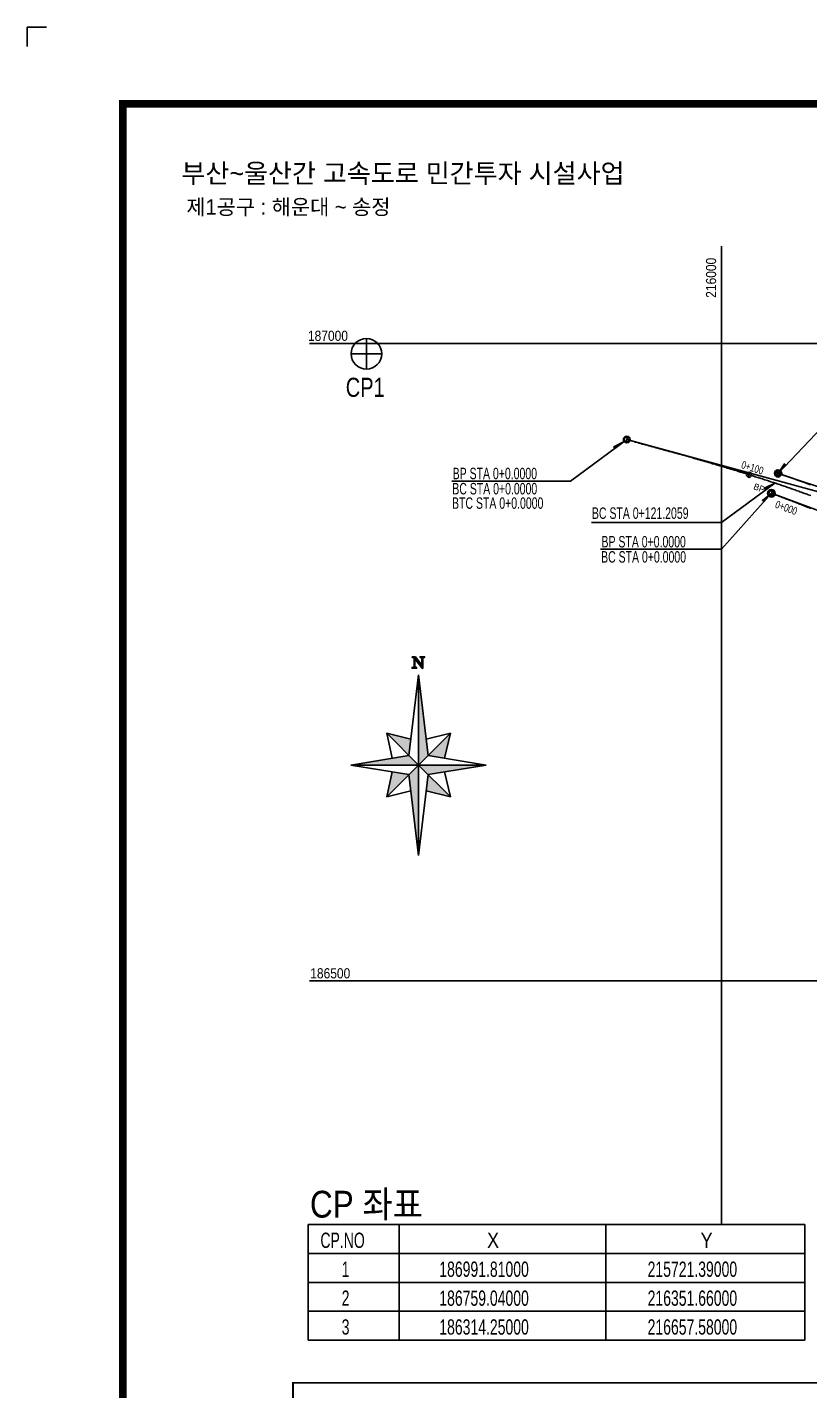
# Model space of a CAD drawing. Header units: inches. Extents: x 0 to 2523, y 0 to 1782.
# Drawn here: x 0 to 614, y 713 to 1782 of the extents above; entities that cross this region are included whole.
import ezdxf
from ezdxf.enums import TextEntityAlignment as Align

# ---------------------------------------------------------------- set-up
doc = ezdxf.new("R2010")
doc.units = ezdxf.units.IN
doc.header["$LTSCALE"] = 12
doc.header["$MEASUREMENT"] = 0
for name, color, linetype in [('CA-ALGN-CNTL', 2, 'Continuous'), ('CA-ALGN-IPLN', 1, 'Continuous'), ('CA-ALGN-STSM', 2, 'Continuous'), ('CA-ALGN-TEXT', 3, 'Continuous'), ('CA-LEAL', 1, 'Continuous'), ('CA-LEAT', 3, 'Continuous'), ('CA-TABL-LIN1', 4, 'Continuous'), ('CA-TABL-LIN2', 1, 'Continuous'), ('CA-TABL-TEX1', 6, 'Continuous'), ('CA-TABL-TEX2', 3, 'Continuous'), ('CV-GRID-LINE', 1, 'Continuous'), ('CV-GRID-TEXT', 4, 'Continuous'), ('CV-SURV-SYMB', 3, 'Continuous'), ('CV-SURV-TEXT', 3, 'Continuous'), ('CX-BORD', 3, 'Continuous'), ('CX-BORD-LIN1', 4, 'Continuous'), ('CX-BORD-LIN2', 3, 'Continuous'), ('CX-BORD-TEX2', 7, 'Continuous'), ('CX-BORD-TEX3', 6, 'Continuous'), ('CX-MISC', 2, 'Continuous'), ('CZ-LIN1', 7, 'Continuous'), ('CZ-SYMB', 2, 'Continuous'), ('CZ-TEX1', 6, 'Continuous')]:
    doc.layers.add(name, color=color, linetype=linetype)
doc.styles.add('GHG1', font='Dotum.ttf')
doc.styles.add('GHS', font='Dotum.ttf')
doc.styles.get("Standard").update_dxf_attribs({"font": 'Dotum.ttf'})
doc.styles.add('TB_TEXT', font='Dotum.ttf')
doc.styles.add('TB_WBTXT', font='Dotum.ttf')
doc.styles.add('TB_WMTXT', font='Dotum.ttf')

# ---------------------------------------------------------------- blocks, each defined once
blk = doc.blocks.new('CXBLKA1-KHCA-부산~울산109_K2H')
at = {"layer": 'CX-BORD-LIN1', "const_width": 2}
blk.add_lwpolyline([(821, 20), (25, 20), (25, 574), (821, 574)], close=True, dxfattribs=at)
at = {"layer": 'CX-MISC'}
blk.add_lwpolyline([(5, 594), (0, 594), (0, 589)], dxfattribs=at)
at = {"layer": 'CX-BORD-LIN1', "style": 'TB_TEXT'}
for tag, height, p in [('TR_RNUM4', 3, (310.11, 46.64)), ('TR_RDAT4', 3.5, (342.5, 47)), ('TR_DGN4', 3.5, (484.12, 47)), ('TR_CHK4', 3.5, (524.12, 47)), ('TR_APP4', 3.5, (564.12, 47)), ('TR_RDAT3', 3.5, (342.5, 41)), ('TR_DGN3', 3.5, (484.12, 41)), ('TR_CHK3', 3.5, (524.12, 41)), ('TR_APP3', 3.5, (564.12, 41)), ('TR_RNUM3', 3, (310.11, 40.64)), ('TR_RNUM2', 3, (310.11, 34.64)), ('TR_RDAT2', 3.5, (342.5, 35)), ('TR_DGN2', 3.5, (484.12, 35)), ('TR_CHK2', 3.5, (524.12, 35)), ('TR_APP2', 3.5, (564.12, 35)), ('TR_RNUM1', 3, (310.11, 28.64)), ('TR_RDAT1', 3.5, (342.5, 29)), ('TR_DGN1', 3.5, (484.12, 29)), ('TR_CHK1', 3.5, (524.12, 29)), ('TR_APP1', 3.5, (564.12, 29))]:
    blk.add_attdef(tag, text='', height=height, dxfattribs=at).set_placement(p, align=Align.MIDDLE_CENTER)
for tag, p in [('TR_RCON4', (367.3, 47)), ('TR_RCON3', (367.3, 41)), ('TR_RCON2', (367.3, 35)), ('TR_RCON1', (367.3, 29))]:
    blk.add_attdef(tag, text='', height=3.5, dxfattribs=at).set_placement(p, align=Align.MIDDLE_LEFT)
at = {"layer": 'CX-BORD-LIN2', "style": 'TB_TEXT'}
blk.add_attdef('TD_VERSION', text='', height=3, rotation=90, dxfattribs=at).set_placement((825.5, 68.01), align=Align.MIDDLE_CENTER)
at = {"layer": 'CX-BORD-TEX2', "style": 'TB_WMTXT'}
for tag, height, p in [('TB_CNAME', 5, (40.34, 551.83)), ('TB_CSCOP', 4, (41.63, 543.83))]:
    blk.add_attdef(tag, text='', height=height, dxfattribs=at).set_placement(p, align=Align.BOTTOM_LEFT)
at = {"layer": 'CX-BORD-TEX2', "style": 'TB_WBTXT'}
for tag, height, p in [('TB_MTITIL', 10, (423, 553.33)), ('TB_STITL', 7, (423, 538.33))]:
    blk.add_attdef(tag, text='', height=height, dxfattribs=at).set_placement(p, align=Align.MIDDLE_CENTER)
at = {"layer": 'CX-BORD-TEX3', "style": 'TB_TEXT'}
for tag, height, p in [('TD_DCOMP', 4.5, (242.5, 45)), ('TD_CSECT', 4.5, (636, 45)), ('TD_DNAME_TOP', 4.5, (780, 45)), ('TD_DNAME_MAIN', 4.5, (780, 39.01)), ('TD_CCOMP', 4.5, (242.5, 35)), ('TD_HSCAL', 4.5, (651.7, 35.24)), ('TD_VSCAL', 4.5, (680.78, 35.24)), ('TD_DNAME_BOT', 3, (780, 33.65)), ('TD_CNAME', 4.5, (90, 25.75)), ('TD_FIELD', 4.5, (207.5, 25.53)), ('TD_CSTEP', 4.5, (278.24, 25.53)), ('TD_DWGCODE', 4.5, (666, 25.39)), ('TD_DWGNO', 4.5, (780, 25.39))]:
    blk.add_attdef(tag, text='', height=height, dxfattribs=at).set_placement(p, align=Align.MIDDLE_CENTER)
at = {"layer": 'CX-BORD-TEX3', "style": 'TB_TEXT', "width": 0.9}
blk.add_attdef('TD_CDIST', text='', height=4, dxfattribs=at).set_placement((681, 45), align=Align.MIDDLE_CENTER)

msp = doc.modelspace()

# ---------------------------------------------------------------- hatches: boundary and pattern name
at = {"layer": 'CA-LEAL'}
for points in [[(468.4, 1457), (460.3, 1452.9), (461.2, 1451.7)], [(595.5, 1438.6), (594.4, 1439.6), (589.3, 1432.1)], [(586.8, 1424.5), (578.7, 1420.4), (579.6, 1419.2)], [(584.1, 1416.5), (577, 1410.8), (578.1, 1409.8)]]:
    msp.add_hatch(color=1, dxfattribs=at).paths.add_polyline_path(points)

# ---------------------------------------------------------------- linework, layer by layer
at = {"layer": 'CA-ALGN-CNTL'}
for points in [[(470.5, 1458.6), (470.5, 1458.6), (471.4, 1458.3), (472.4, 1458), (473.4, 1457.8), (474.3, 1457.5), (475.3, 1457.3), (476.3, 1457), (477.2, 1456.7), (478.2, 1456.5), (479.2, 1456.2), (480.1, 1455.9), (481.1, 1455.7), (482.1, 1455.4), (483, 1455.1), (484, 1454.9), (485, 1454.6), (485.9, 1454.4), (486.9, 1454.1), (487.8, 1453.8), (488.8, 1453.6), (489.8, 1453.3), (490.7, 1453), (491.7, 1452.8), (492.7, 1452.5), (493.6, 1452.2), (494.6, 1452), (495.6, 1451.7), (496.5, 1451.4), (497.5, 1451.2), (498.5, 1450.9), (499.4, 1450.6), (500.4, 1450.4), (501.3, 1450.1), (502.3, 1449.8), (503.3, 1449.6), (504.2, 1449.3), (505.2, 1449), (506.2, 1448.8), (507.1, 1448.5), (508.1, 1448.2), (509.1, 1448), (510, 1447.7), (511, 1447.4), (511.9, 1447.2), (512.9, 1446.9), (513.9, 1446.6), (514.8, 1446.4), (515.8, 1446.1), (516.8, 1445.8), (517.7, 1445.5), (518.7, 1445.3), (519.6, 1445), (520.6, 1444.7), (521.6, 1444.5), (522.5, 1444.2), (523.5, 1443.9), (524.5, 1443.6), (525.4, 1443.4), (526.4, 1443.1), (527.3, 1442.8), (528.3, 1442.5), (529.3, 1442.3), (530.2, 1442), (531.2, 1441.7), (532.1, 1441.4), (533.1, 1441.1), (534.1, 1440.9), (535, 1440.6), (536, 1440.3), (536.9, 1440), (537.9, 1439.7), (538.9, 1439.5), (539.8, 1439.2), (540.8, 1438.9), (541.7, 1438.6), (542.7, 1438.3), (543.7, 1438), (544.6, 1437.8), (545.6, 1437.5), (546.5, 1437.2), (547.5, 1436.9), (548.4, 1436.6), (549.4, 1436.3), (550.4, 1436), (551.3, 1435.8), (552.3, 1435.5), (553.2, 1435.2), (554.2, 1434.9), (555.1, 1434.6), (556.1, 1434.3), (557.1, 1434), (558, 1433.7), (559, 1433.4), (559.9, 1433.1), (560.9, 1432.8), (561.8, 1432.5), (562.8, 1432.2), (563.7, 1431.9), (564.7, 1431.6), (565.7, 1431.3), (566.6, 1431), (567.6, 1430.7), (568.5, 1430.4), (569.5, 1430.1), (570.4, 1429.8), (571.4, 1429.5), (572.3, 1429.2), (573.3, 1428.9), (574.2, 1428.6), (575.2, 1428.3), (576.1, 1428), (577.1, 1427.7), (578, 1427.4), (579, 1427.1), (579.9, 1426.8), (580.9, 1426.5), (581.8, 1426.2), (582.8, 1425.8), (583.7, 1425.5), (584.7, 1425.2), (585.6, 1424.9), (586.6, 1424.6), (586.8, 1424.5), (587.5, 1424.3), (588.5, 1423.9), (589.4, 1423.6), (590.4, 1423.3), (591.3, 1423), (592.3, 1422.7), (593.2, 1422.3), (594.2, 1422), (595.1, 1421.7), (596.1, 1421.4), (597, 1421), (598, 1420.7), (598.9, 1420.4), (599.8, 1420.1), (600.8, 1419.7), (601.7, 1419.4), (602.7, 1419.1), (603.6, 1418.7), (604.6, 1418.4), (605.5, 1418.1), (606.4, 1417.7), (607.4, 1417.4), (608.3, 1417.1), (609.3, 1416.7), (610.2, 1416.4), (611.1, 1416), (612.1, 1415.7), (613, 1415.4), (614, 1415), (614.9, 1414.7)], [(614.8, 1423.2), (610.1, 1424.9), (605.4, 1426.6), (600.6, 1428.3), (595.9, 1429.9), (591.2, 1431.5), (589.3, 1432.1), (589.3, 1432.1), (589.3, 1432.1)], [(584.1, 1416.5), (584.1, 1416.5), (585, 1416.1), (586, 1415.8), (586.9, 1415.4), (587.8, 1415.1), (588.8, 1414.7), (589.7, 1414.4), (590.7, 1414), (591.6, 1413.7), (592.5, 1413.3), (593.5, 1413), (594.4, 1412.6), (595.3, 1412.2), (596.3, 1411.9), (597.2, 1411.5), (598.1, 1411.2), (599.1, 1410.8), (600, 1410.5), (600.9, 1410.1), (601.9, 1409.7), (602.8, 1409.4), (603.7, 1409), (604.7, 1408.7), (605.6, 1408.3), (606.5, 1407.9), (607.5, 1407.6), (608.4, 1407.2), (609.3, 1406.8), (610.2, 1406.5), (611.2, 1406.1), (612.1, 1405.7), (613, 1405.3), (614, 1405), (614.9, 1404.6)]]:
    msp.add_lwpolyline(points, dxfattribs=at)
at = {"layer": 'CA-ALGN-IPLN', "color": 1}
msp.add_line((470.5, 1458.6), (705, 1394.7), dxfattribs=at)
at = {"layer": 'CA-ALGN-IPLN', "linetype": 'Continuous'}
msp.add_line((647.6, 1412.6), (589.3, 1432.1), dxfattribs=at)
at = {"layer": 'CA-ALGN-IPLN'}
msp.add_line((584.1, 1416.5), (678.5, 1381.7), dxfattribs=at)
at = {"layer": 'CA-ALGN-STSM'}
for p, q in [((471, 1460.5), (470, 1456.6)), ((567.2, 1433), (566, 1429.1)), ((584.8, 1418.3), (583.4, 1414.6)), ((584.8, 1418.3), (583.4, 1414.6))]:
    msp.add_line(p, q, dxfattribs=at)
for centre, radius in [((470.5, 1458.6), 2.6), ((470.5, 1458.6), 2.6), ((470.5, 1458.6), 2), ((470.5, 1458.6), 2), ((470.5, 1458.6), 2), ((566.6, 1431), 2), ((584.1, 1416.5), 3), ((584.1, 1416.5), 2), ((584.1, 1416.5), 2)]:
    msp.add_circle(centre, radius, dxfattribs=at)
at = {"layer": 'CA-ALGN-STSM', "color": 1, "linetype": 'Continuous'}
for radius in [2.86, 2, 2, 1]:
    msp.add_circle((589.3, 1432.1), radius, dxfattribs=at)
at = {"layer": 'CA-LEAL', "color": 1}
for p, q in [((641.6, 1487.2), (589.3, 1432.1)), ((468.4, 1457), (426.5, 1426.1)), ((586.8, 1424.5), (544.9, 1393.6))]:
    msp.add_line(p, q, dxfattribs=at)
for points in [[(461.2, 1451.7), (468.4, 1457), (460.3, 1452.9)], [(595.5, 1438.6), (589.3, 1432.1), (594.4, 1439.6)], [(579.6, 1419.2), (586.8, 1424.5), (578.7, 1420.4)], [(578.1, 1409.8), (584.1, 1416.5), (577, 1410.8)]]:
    msp.add_lwpolyline(points, close=True, dxfattribs=at)
for points in [[(333.2, 1426.1), (426.5, 1426.1)], [(450, 1372.6), (544.8, 1372.6), (584.1, 1416.5)], [(442.9, 1393.6), (544.9, 1393.6)]]:
    msp.add_lwpolyline(points, dxfattribs=at)
at = {"layer": 'CA-TABL-LIN1', "linetype": 'Continuous'}
for p, q in [((220.6, 843), (610.3, 843)), ((220.6, 752.2), (220.6, 843)), ((610.3, 843), (610.3, 752.2)), ((220.6, 820.3), (610.3, 820.3)), ((220.6, 752.2), (610.3, 752.2))]:
    msp.add_line(p, q, dxfattribs=at)
at = {"layer": 'CA-TABL-LIN2', "linetype": 'Continuous'}
msp.add_line((291.9, 843), (291.9, 752.2), dxfattribs=at)
at = {"layer": 'CA-TABL-LIN2'}
for p, q in [((454.2, 843), (454.2, 752.2)), ((220.6, 797.6), (610.3, 797.6)), ((220.6, 774.9), (610.3, 774.9))]:
    msp.add_line(p, q, dxfattribs=at)
at = {"layer": 'CV-GRID-LINE', "linetype": 'Continuous'}
for p, q in [((544.8, 1534), (544.8, 1610.3)), ((544.8, 1534), (544.8, 1610.3)), ((221.6, 1534), (544.8, 1534)), ((221.6, 1534), (544.8, 1534)), ((544.8, 1034), (544.8, 1534)), ((544.8, 1034), (544.8, 1534)), ((544.8, 1534), (1044.8, 1534)), ((544.8, 1534), (1044.8, 1534)), ((221.6, 1034), (544.8, 1034)), ((221.6, 1034), (544.8, 1034)), ((544.8, 929.2), (544.8, 1034)), ((544.8, 1034), (1044.8, 1034)), ((544.8, 1034), (1044.8, 1034)), ((544.8, 843), (544.8, 1034))]:
    msp.add_line(p, q, dxfattribs=at)
at = {"layer": 'CV-SURV-SYMB', "linetype": 'Continuous'}
for p, q in [((266.2, 1513.9), (266.2, 1537.9)), ((266.2, 1513.9), (266.2, 1537.9)), ((266.2, 1513.9), (266.2, 1537.9)), ((254.2, 1525.9), (278.2, 1525.9)), ((254.2, 1525.9), (278.2, 1525.9)), ((254.2, 1525.9), (278.2, 1525.9))]:
    msp.add_line(p, q, dxfattribs=at)
msp.add_circle((266.2, 1525.9), 12, dxfattribs=at)
msp.add_circle((266.2, 1525.9), 12, dxfattribs=at)
msp.add_circle((266.2, 1525.9), 12, dxfattribs=at)
at = {"layer": 'CZ-LIN1', "const_width": 1.5}
msp.add_lwpolyline([(208.5, 718.8), (679.6, 718.8), (679.6, 189.4), (208.5, 189.4)], close=True, dxfattribs=at)
at = {"layer": 'CZ-SYMB'}
msp.add_lwpolyline([(302, 1288.3), (302, 1287.8), (302.9, 1287.8), (303.6, 1287.4), (303.6, 1281), (303.2, 1280.3), (302.8, 1280), (302, 1279.9), (302, 1279.3), (305.6, 1279.3), (305.6, 1279.9), (305, 1280), (304.6, 1280.1), (304.4, 1280.3), (304.2, 1280.8), (304.2, 1286.7), (304.3, 1286.7), (307, 1283.1), (309.7, 1279.5), (309.9, 1279.2), (310.4, 1279.1), (310.4, 1286.8), (310.6, 1287.4), (310.8, 1287.6), (311.1, 1287.7), (311.8, 1287.8), (311.8, 1288.3), (308.3, 1288.3), (308.3, 1287.8), (308.6, 1287.8), (309.3, 1287.6), (309.5, 1287.4), (309.7, 1287), (309.7, 1284.3), (309.8, 1281.7), (309.7, 1281.7), (307.2, 1285), (304.7, 1288.3), (302, 1288.3)], dxfattribs=at)
at = {"layer": 'CZ-SYMB', "linetype": 'Continuous'}
for points in [[(307.1, 1274.1), (299.6, 1210.8)], [(307.1, 1274.1), (307.1, 1132.5)], [(307.1, 1274.1), (314.6, 1210.8)], [(307.1, 1203.3), (282.1, 1228.3)], [(301.1, 1223.7), (282.1, 1228.3)], [(282.1, 1228.3), (286.5, 1208.7)], [(307.1, 1203.3), (332.1, 1228.3)], [(332.1, 1228.3), (313.1, 1223.7)], [(332.1, 1228.3), (327.6, 1208.7)], [(254, 1203.3), (299.6, 1210.8)], [(360.2, 1203.3), (314.6, 1210.8)], [(254, 1203.3), (299.6, 1195.8)], [(307.1, 1203.3), (254, 1203.3)], [(307.1, 1203.3), (282.1, 1178.3)], [(282.1, 1178.3), (286.5, 1198)], [(307.1, 1203.3), (360.2, 1203.3)], [(307.1, 1203.3), (332.1, 1178.3)], [(314.6, 1195.8), (360.2, 1203.3)], [(332.1, 1178.3), (327.6, 1198)], [(307.1, 1132.5), (299.6, 1195.8)], [(307.1, 1132.5), (314.6, 1195.8)], [(282.1, 1178.3), (301.1, 1183)], [(332.1, 1178.3), (313.1, 1183)]]:
    msp.add_lwpolyline(points, dxfattribs=at)
at = {"layer": 'CZ-SYMB'}
for points in [[(302, 1288.3), (302, 1287.8), (304.7, 1288.3)], [(304.7, 1288.3), (302, 1287.8), (302.9, 1287.8)], [(303.6, 1287.4), (304.7, 1288.3), (302.9, 1287.8)], [(304.2, 1286.7), (304.7, 1288.3), (303.6, 1287.4)], [(303.6, 1281), (304.2, 1286.7), (303.6, 1287.4)], [(304.2, 1280.8), (304.2, 1286.7), (303.6, 1281)], [(304.3, 1286.7), (304.7, 1288.3), (304.2, 1286.7)], [(307, 1283.1), (304.7, 1288.3), (304.3, 1286.7)], [(307.2, 1285), (304.7, 1288.3), (309.7, 1281.7)], [(309.7, 1281.7), (304.7, 1288.3), (310.4, 1279.1)], [(310.4, 1279.1), (304.7, 1288.3), (309.7, 1279.5)], [(309.7, 1279.5), (304.7, 1288.3), (307, 1283.1)], [(308.3, 1287.8), (308.6, 1287.8), (308.3, 1288.3)], [(308.6, 1287.8), (309.3, 1287.6), (308.3, 1288.3)], [(308.3, 1288.3), (309.3, 1287.6), (311.8, 1288.3)], [(309.3, 1287.6), (309.5, 1287.4), (311.8, 1288.3)], [(309.5, 1287.4), (309.7, 1287), (311.8, 1288.3)], [(311.8, 1288.3), (309.7, 1287), (310.8, 1287.6)], [(310.8, 1287.6), (309.7, 1287), (310.6, 1287.4)], [(310.6, 1287.4), (309.7, 1287), (310.4, 1286.8)], [(309.7, 1284.3), (309.8, 1281.7), (309.7, 1287)], [(309.7, 1287), (309.8, 1281.7), (310.4, 1286.8)], [(310.4, 1286.8), (309.8, 1281.7), (310.4, 1279.1)], [(311.1, 1287.7), (311.8, 1288.3), (310.8, 1287.6)], [(311.8, 1287.8), (311.8, 1288.3), (311.1, 1287.7)], [(304.4, 1280.3), (304.2, 1280.8), (302, 1279.3)], [(302, 1279.3), (304.2, 1280.8), (302.8, 1280)], [(304.6, 1280.1), (304.4, 1280.3), (302, 1279.3)], [(305.6, 1279.3), (304.6, 1280.1), (302, 1279.3)], [(302, 1279.9), (302, 1279.3), (302.8, 1280)], [(302.8, 1280), (304.2, 1280.8), (303.2, 1280.3)], [(303.2, 1280.3), (304.2, 1280.8), (303.6, 1281)], [(305, 1280), (304.6, 1280.1), (305.6, 1279.3)], [(305.6, 1279.9), (305, 1280), (305.6, 1279.3)], [(309.8, 1281.7), (309.7, 1281.7), (310.4, 1279.1)], [(309.9, 1279.2), (310.4, 1279.1), (309.7, 1279.5)]]:
    msp.add_solid(points, dxfattribs=at)
at = {"layer": 'CZ-SYMB', "linetype": 'Continuous'}
for points in [[(307.1, 1274.1), (307.1, 1203.3), (314.6, 1210.8)], [(282.1, 1228.3), (301.1, 1223.7), (299.6, 1210.8)], [(314.6, 1210.8), (332.1, 1228.3), (327.6, 1208.7)], [(254, 1203.3), (307.1, 1203.3), (299.6, 1210.8)], [(282.1, 1178.3), (299.6, 1195.8), (286.5, 1198)], [(307.1, 1203.3), (299.6, 1195.8), (307.1, 1132.5)], [(307.1, 1203.3), (314.6, 1195.8), (360.2, 1203.3)], [(314.6, 1195.8), (313.1, 1183), (332.1, 1178.3)]]:
    msp.add_solid(points, dxfattribs=at)

# ---------------------------------------------------------------- block references
at = {"layer": 'CX-BORD'}
ref = msp.add_blockref('CXBLKA1-KHCA-부산~울산109_K2H', (0, 0), dxfattribs=dict(at, xscale=3, yscale=3, zscale=3))
ref.add_attrib('TB_CNAME', '부산~울산간 고속도로 민간투자 시설사업', dxfattribs={"layer": 'CX-BORD-TEX2', "height": 15, "style": 'TB_WMTXT'}).set_placement((121, 1655.5), align=Align.BOTTOM_LEFT)
ref.add_attrib('TB_CSCOP', '제1공구 : 해운대 ~ 송정', dxfattribs={"layer": 'CX-BORD-TEX2', "height": 12, "style": 'TB_WMTXT'}).set_placement((124.9, 1631.5), align=Align.BOTTOM_LEFT)

# ---------------------------------------------------------------- texts
at = {"layer": 'CA-ALGN-TEXT', "style": 'GHS', "width": 0.8}
msp.add_text('0+100', height=6, rotation=342.5553, dxfattribs=at).set_placement((559.9, 1436.3))
at = {"layer": 'CA-ALGN-TEXT'}
msp.add_text('BP', height=5, rotation=339.7839, dxfattribs=at).set_placement((577.7, 1416.8), align=Align.RIGHT)
at = {"layer": 'CA-ALGN-TEXT', "style": 'GHS', "width": 0.8}
msp.add_text('0+000', height=6, rotation=339.7839, dxfattribs=at).set_placement((594.7, 1402.3), align=Align.CENTER)
at = {"layer": 'CA-LEAT', "style": 'GHS', "width": 0.7}
for s, p in [('BP STA 0+0.0000', (333.9, 1427.5)), ('BC STA 0+0.0000', (333.6, 1415.6)), ('BTC STA 0+0.0000', (333.4, 1404.3)), ('BC STA 0+121.2059', (443.2, 1396.4)), ('BP STA 0+0.0000', (450.7, 1374)), ('BC STA 0+0.0000', (450.4, 1362.1))]:
    msp.add_text(s, height=9, rotation=360, dxfattribs=at).set_placement(p)
at = {"layer": 'CA-TABL-TEX1', "style": 'GHS', "width": 0.7}
msp.add_text('CP.NO', height=12, rotation=360, dxfattribs=at).set_placement((230.1, 824.6))
at = {"layer": 'CA-TABL-TEX1', "style": 'GHS', "width": 0.9}
for s, p in [('X', (360.9, 824.6)), ('Y', (528.5, 824.6))]:
    msp.add_text(s, height=12, dxfattribs=at).set_placement(p)
at = {"layer": 'CA-TABL-TEX2', "style": 'GHS', "width": 0.7}
for s, p in [('1', (246.8, 801.9)), ('186991.81000', (323.4, 801.9)), ('215721.39000', (486.9, 801.9)), ('2', (246.8, 779.2)), ('186759.04000', (323.4, 779.2)), ('216351.66000', (486.9, 779.2)), ('3', (246.8, 756.6)), ('186314.25000', (323.4, 756.6)), ('216657.58000', (486.9, 756.6))]:
    msp.add_text(s, height=12, rotation=360, dxfattribs=at).set_placement(p)
at = {"layer": 'CV-GRID-TEXT', "linetype": 'Continuous', "style": 'GHS', "width": 0.9}
msp.add_text('216000', height=8, rotation=90, dxfattribs=at).set_placement((540.7, 1569.8))
for s, p in [('187000', (220.3, 1536)), ('186500', (222.1, 1036))]:
    msp.add_text(s, height=8, dxfattribs=at).set_placement(p)
at = {"layer": 'CV-SURV-TEXT', "color": 2, "style": 'GHS', "width": 0.8}
msp.add_text('CP1', height=15, dxfattribs=at).set_placement((250, 1492.1))
at = {"layer": 'CZ-TEX1', "style": 'GHG1', "width": 0.9}
msp.add_text('CP 좌표', height=21, dxfattribs=at).set_placement((221.9, 848.4))

doc.saveas('drawing.dxf')
